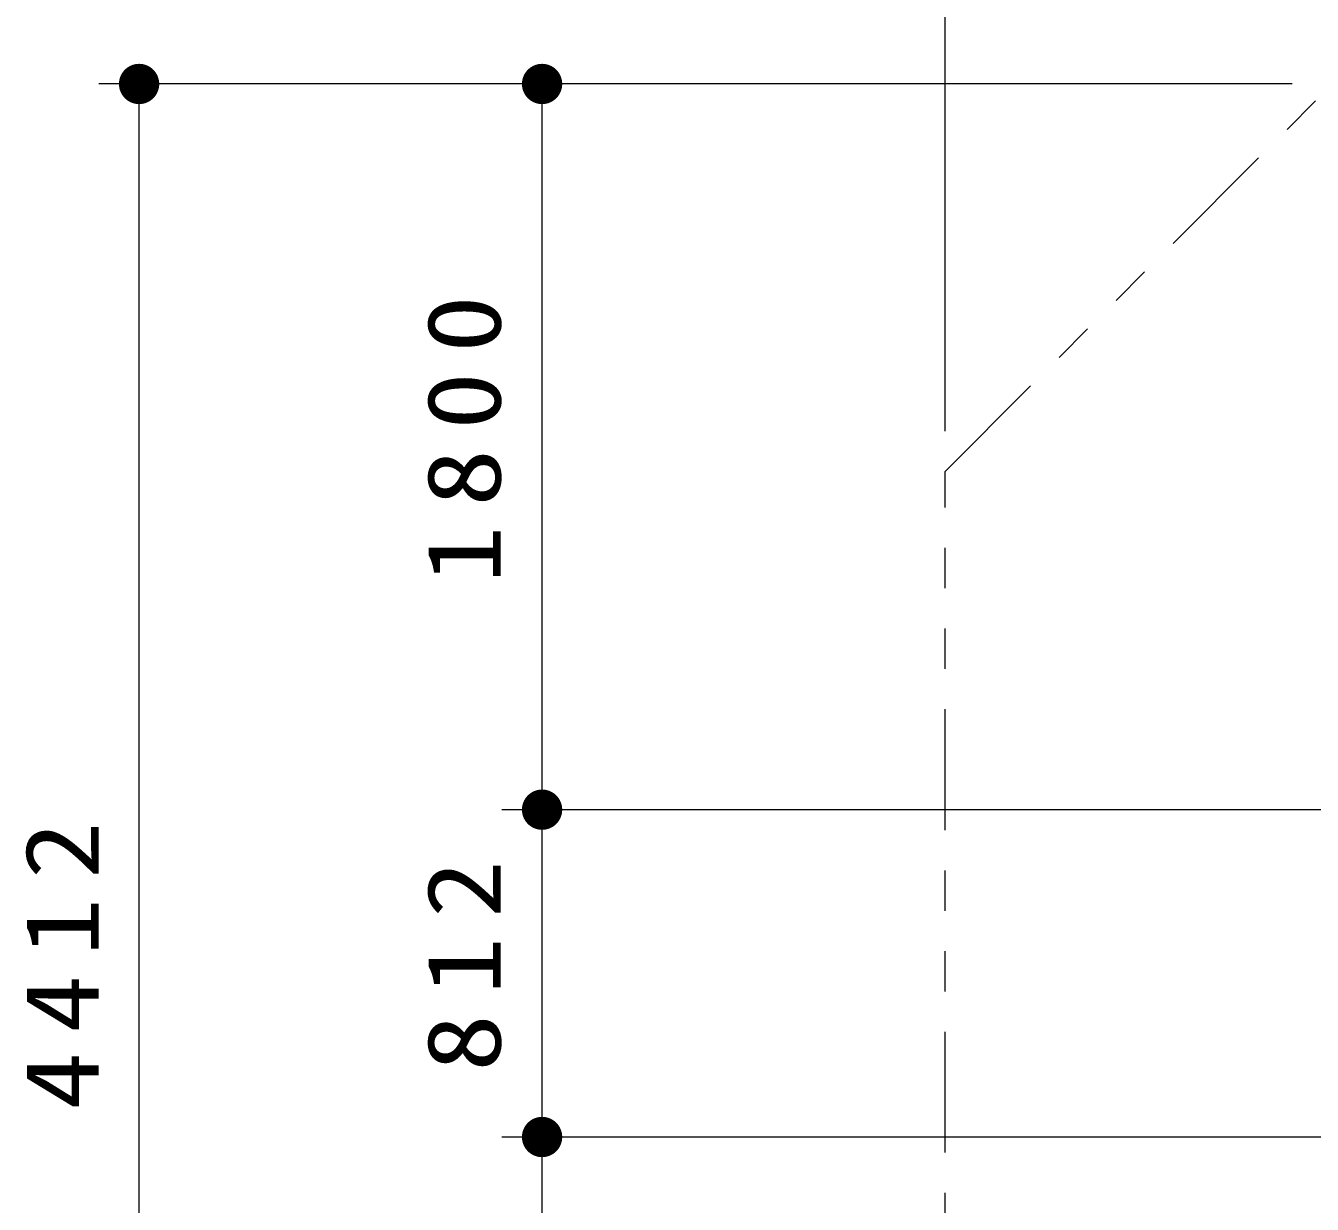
# Model space of a CAD drawing. Units: millimetres on the paper, with parts at other scales. Extents: x -365 to 0, y -19 to 257.
# Drawn here: x -105.8 to -73.87, y 191.82 to 221.05 of the extents above; entities that cross this region are included whole.
import ezdxf

# ---------------------------------------------------------------- set-up
doc = ezdxf.new("R2010")
doc.units = ezdxf.units.MM
doc.linetypes.add('USER3', pattern=[8, 3, -1, 1, -1, 1, -1])
doc.layers.add('LY_1', color=7, linetype='Continuous', lineweight=25)
doc.styles.add('ＭＳ ゴシック', font='')
doc.styles.get('ＭＳ ゴシック').set_extended_font_data('MS Gothic')

# ---------------------------------------------------------------- blocks, each defined once
blk = doc.blocks.new('filled_dot')
at = {"color": 0, "linetype": 'Continuous', "lineweight": -2, "const_width": 1.25}
blk.add_lwpolyline([(-0.625, 0, 1), (0.625, 0, 1)], format="xyb", close=True, dxfattribs=at)

msp = doc.modelspace()

# ---------------------------------------------------------------- linework, layer by layer
at = {"layer": 'LY_1', "lineweight": 13}
for p, q in [((-82.984, 210.996), (-82.984, 230.607)), ((-93.984, 219.607), (-103.984, 219.607)), ((-102.984, 175.488), (-102.984, 219.607)), ((-74.372, 219.607), (-93.984, 219.607)), ((-92.984, 201.607), (-92.984, 219.607)), ((-65.109, 201.607), (-93.984, 201.607)), ((-92.984, 193.488), (-92.984, 201.607)), ((-65.109, 193.488), (-93.984, 193.488)), ((-65.109, 193.488), (-93.984, 193.488)), ((-92.984, 175.488), (-92.984, 193.488))]:
    msp.add_line(p, q, dxfattribs=at)
at = {"layer": 'LY_1', "linetype": 'USER3', "lineweight": 13}
for p, q in [((-82.984, 209.996), (-73.372, 219.607)), ((-82.984, 185.1), (-82.984, 209.996))]:
    msp.add_line(p, q, dxfattribs=at)

# ---------------------------------------------------------------- block references
at = {"layer": 'LY_1', "lineweight": 13, "xscale": 0.4, "yscale": 0.4}
for p, rotation in [((-102.984, 219.607), 270), ((-92.984, 219.607), 270), ((-92.984, 201.607), 270), ((-92.984, 201.607), 90), ((-92.984, 193.488), 270), ((-92.984, 193.488), 90)]:
    msp.add_blockref('filled_dot', p, dxfattribs=dict(at, rotation=rotation))

# ---------------------------------------------------------------- texts
at = {"layer": 'LY_1', "char_height": 1.833, "attachment_point": 8, "rotation": 90, "style": 'ＭＳ ゴシック'}
for s, insert in [('\\T1.33;\\W1.15;1800', (-93.984, 211.028)), ('\\T1.33;\\W1.15;4412', (-103.984, 197.976)), ('\\T1.33;\\W1.15;812', (-93.984, 197.965))]:
    msp.add_mtext(s, dxfattribs=dict(at, insert=insert))

doc.saveas('drawing.dxf')
